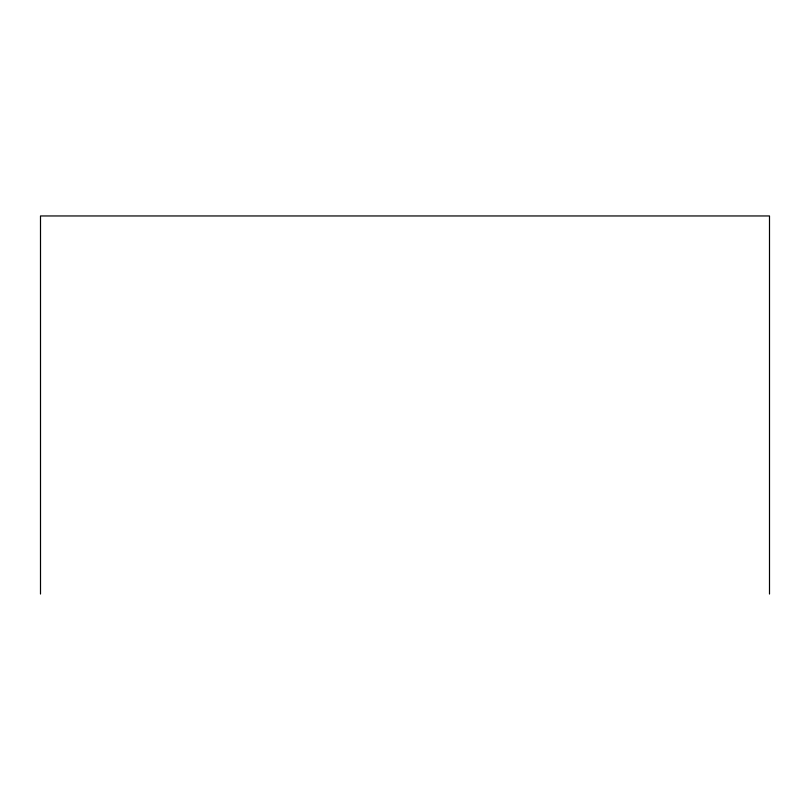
<?xml version="1.0" encoding="UTF-8"?>
<svg xmlns="http://www.w3.org/2000/svg" width="810" height="810" viewBox="0 0 810 810"><rect width="100%" height="100%" fill="white"/><g stroke="black" fill="none" stroke-linecap="round" stroke-linejoin="round"><path stroke-width="1.21" d="M769.5 594.044L769.5 215.956L40.5 215.956L40.5 594.044"/></g></svg>
